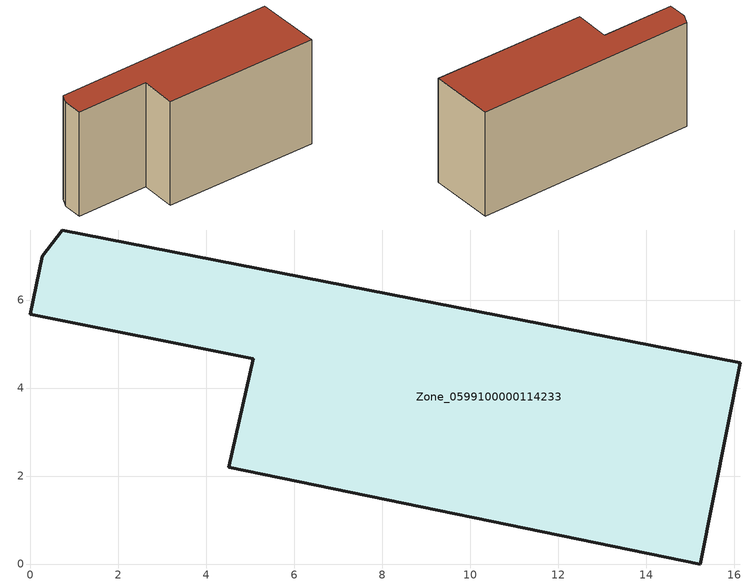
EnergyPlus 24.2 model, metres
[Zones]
Zone_0599100000114233
 floor ground (C_G): 0.27,7 0.73,7.59 16.14,4.58 15.23,0 4.51,2.2 5.07,4.67 0,5.67 z0
 wall outside (C_F): 15.23,0 16.14,4.58 0.73,7.59 0.27,7 0,5.67 5.07,4.67 4.51,2.2 15.23,0 z0:7.72
 roof outside (C_R): 0.73,7.59 0.27,7 0,5.67 5.07,4.67 4.51,2.2 15.23,0 16.14,4.58 z7.72
[BUILDING]
Pand.0599100000114233: North Axis=0; Terrain=City; Loads Convergence Tolerance Value=0.04; Temperature Convergence Tolerance Value=0.4; Solar Distribution=FullExterior; Maximum Number of Warmup Days=25; Minimum Number of Warmup Days=1
[Site:Location]
Rotterdam.The.Hague.AP_ZH_NLD Design_Conditions: Latitude=51.96; Longitude=4.45; Time Zone=1; Elevation=-4.5
[SITE:GROUNDTEMPERATURE:BUILDINGSURFACE]
18, 18, 18, 18, 18, 18, 18, 18, 18, 18, 18, 18
[MATERIAL] Thermal Absorptance=0.9; Solar Absorptance=0.7; Visible Absorptance=0.7
Name | Roughness | Thickness | Conductivity | Density | Specific Heat
G.TC.1946 | MediumSmooth | 0.15 | 1 | 540 | 1210
F.TC.1946 | Rough | 0.3 | 0.857143 | 1920 | 840
R.TC.1946 | MediumRough | 0.2 | 0.909091 | 1500 | 1000
[CONSTRUCTION]
C_G: G.TC.1946
C_F: F.TC.1946
C_R: R.TC.1946
[ZONE]
Zone_0599100000114233: Type=1; Multiplier=1; Ceiling Height=Autocalculate; Volume=Autocalculate; Floor Area=autocalculate; Part of Total Floor Area=Yes
[ZONEINFILTRATION:DESIGNFLOWRATE]
Infil_Zone_0599100000114233: Zone or ZoneList or Space or SpaceList=Zone_0599100000114233; Schedule=AlwaysOn; Design Flow Rate Calculation Method=Flow/Area; Flow Rate per Floor Area=0.003; Constant Term Coefficient=1; Temperature Term Coefficient=0; Velocity Term Coefficient=0; Velocity Squared Term Coefficient=0
[HVACTEMPLATE:ZONE:IDEALLOADSAIRSYSTEM]
Zone_0599100000114233: Maximum Heating Supply Air Temperature=50; Minimum Cooling Supply Air Temperature=13; Maximum Heating Supply Air Humidity Ratio=0.0156; Minimum Cooling Supply Air Humidity Ratio=0.0077; Heating Limit=NoLimit; Cooling Limit=NoLimit; Dehumidification Control Type=ConstantSensibleHeatRatio; Cooling Sensible Heat Ratio=0.7; Dehumidification Setpoint=60; Humidification Control Type=None; Humidification Setpoint=30; Outdoor Air Method=None; Outdoor Air Flow Rate per Person=0.00944; Outdoor Air Flow Rate per Zone Floor Area=0; Outdoor Air Flow Rate per Zone=0; Demand Controlled Ventilation Type=None; Outdoor Air Economizer Type=NoEconomizer; Heat Recovery Type=None; Sensible Heat Recovery Effectiveness=0.7; Latent Heat Recovery Effectiveness=0.65
[ZONECONTROL:THERMOSTAT]
ThermostatControl_Zone_0599100000114233: Zone or ZoneList=Zone_0599100000114233; Control Type Schedule=DualSetpointControlType; Control 1=Thermostat_Zone_0599100000114233; Temperature Difference Between Cutout And Setpoint=0
[THERMOSTATSETPOINT:DUALSETPOINT]
Thermostat_Zone_0599100000114233: Heating Setpoint Temperature Schedule=HeatingSetpoint_Zone_0599100000114233; Cooling Setpoint Temperature Schedule=CoolingSetpoint_Zone_0599100000114233
[SCHEDULE:COMPACT]
HeatingSetpoint_Zone_0599100000114233: Through: 12/31, For: AllDays, Until: 24:00, 21
CoolingSetpoint_Zone_0599100000114233: Through: 12/31, For: AllDays, Until: 24:00, 24
DualSetpointControlType: Through: 12/31, For: AllDays, Until: 24:00, 4
AlwaysOn: Through: 12/31, For: AllDays, Until: 24:00, 1
